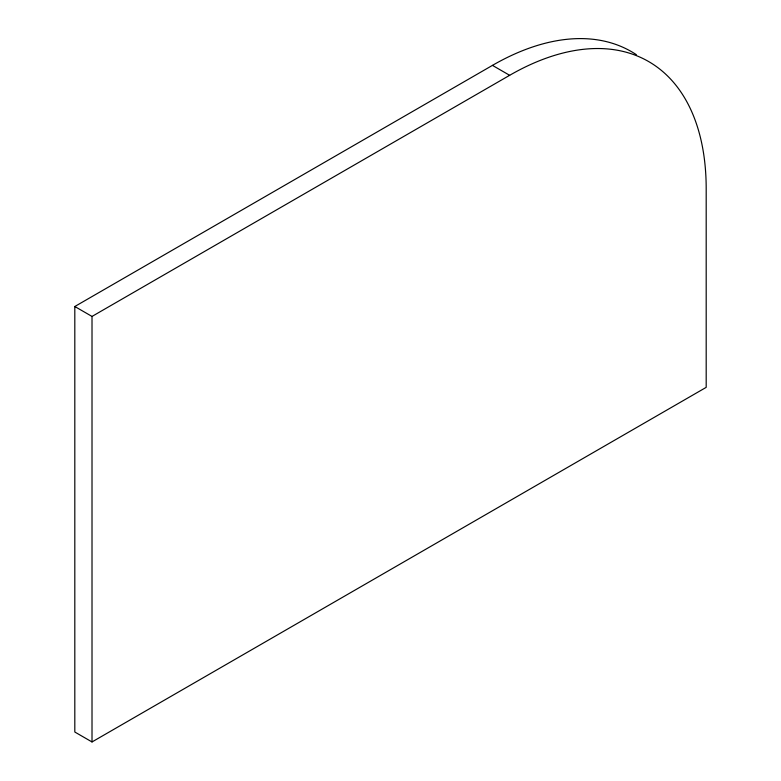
<?xml version="1.0" encoding="UTF-8"?>
<svg xmlns="http://www.w3.org/2000/svg" width="781" height="781" viewBox="0 0 781 781"><rect width="100%" height="100%" fill="white"/><g stroke="black" fill="none" stroke-linecap="round" stroke-linejoin="round"><path stroke-width="1.17" d="M492.45 65.379L509.651 75.308A277.948 160.476 -60 0 1 706.19 188.777L706.19 387.356L92.012 741.95L74.81 732.022L74.81 306.503L492.45 65.379A277.948 160.476 -60 0 1 636.378 54.69M74.81 306.503L92.012 316.432L509.651 75.308M92.012 316.432L92.012 741.95"/></g></svg>
